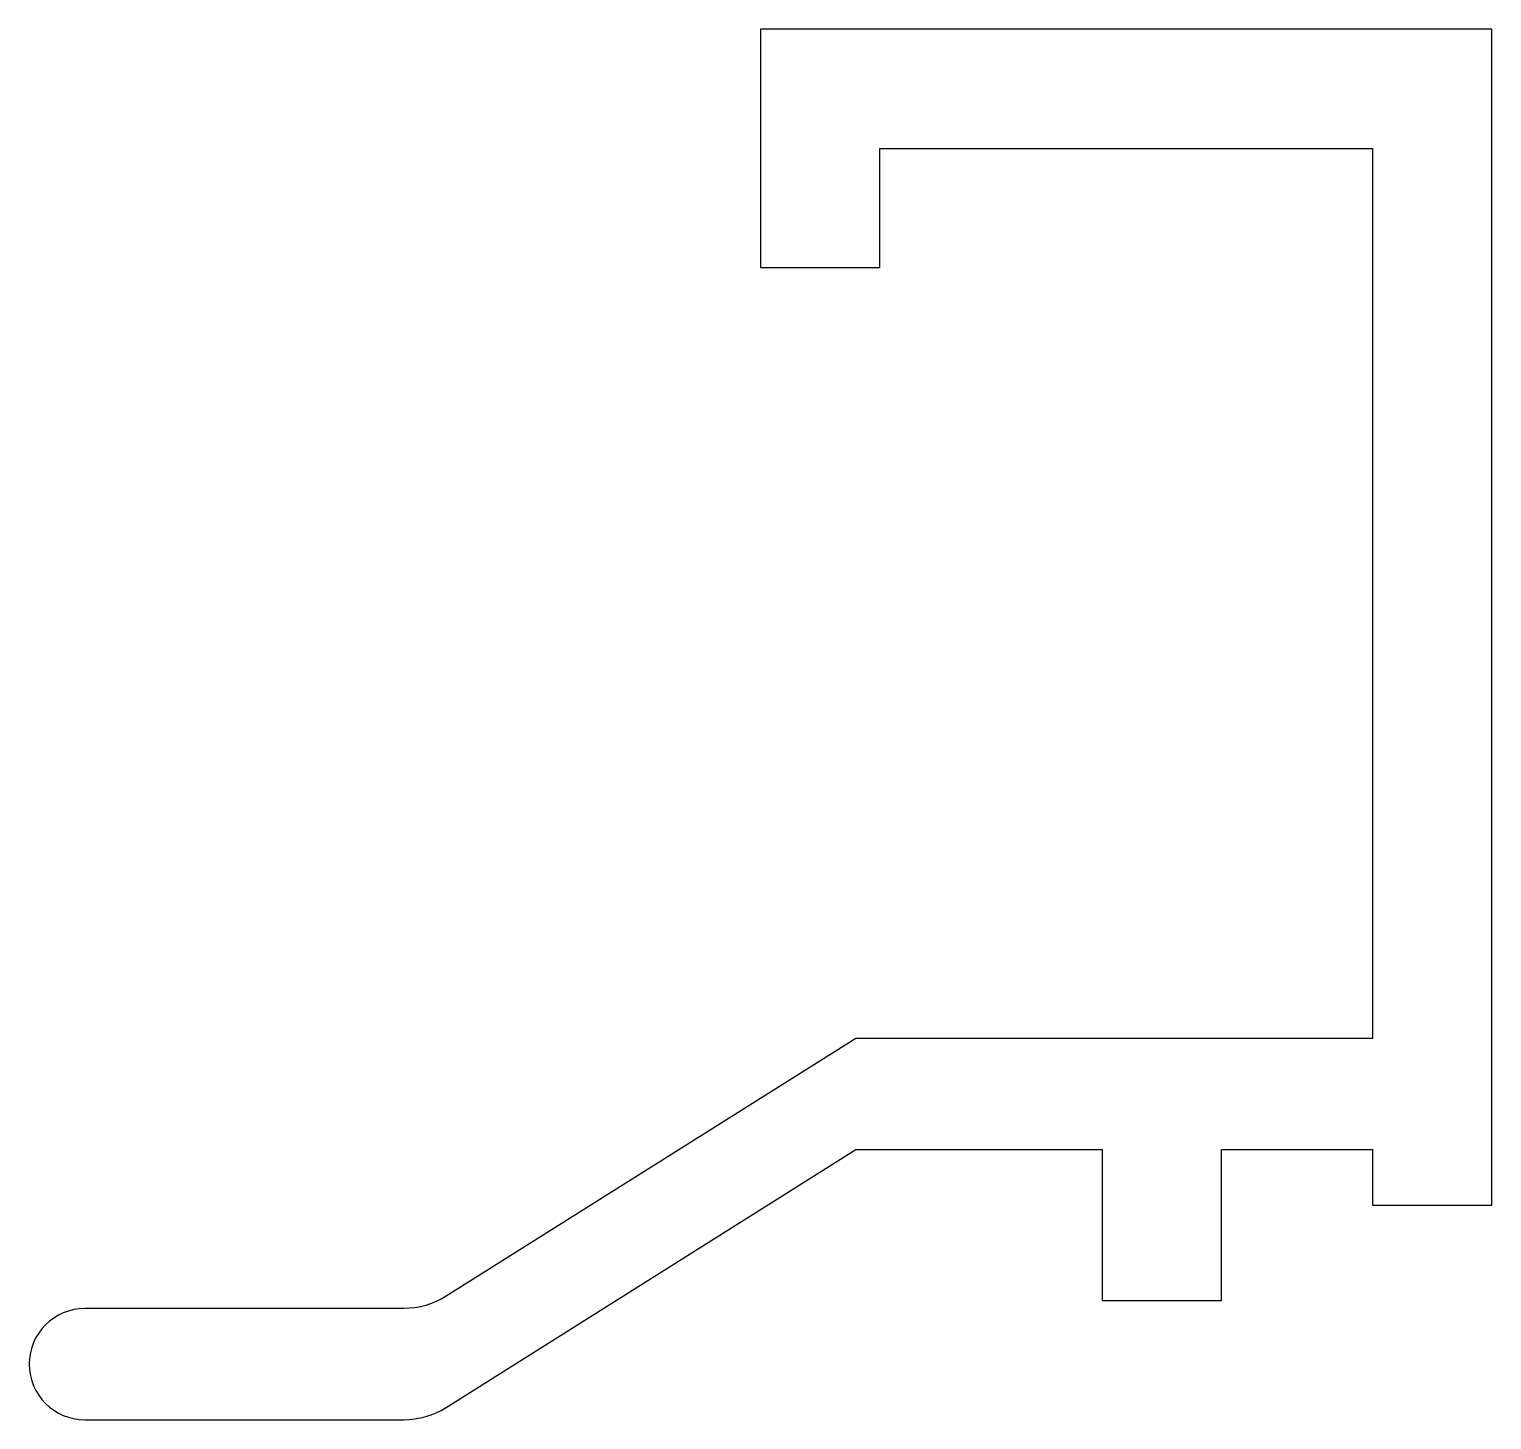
# Model space of a CAD drawing. Extents: x 259.7 to 278.1, y 254.1 to 271.6.
import ezdxf

# ---------------------------------------------------------------- set-up
doc = ezdxf.new("R2010")
doc.units = 0
doc.layers.add('ANA', color=220, linetype='CONTINUOUS')

msp = doc.modelspace()

# ---------------------------------------------------------------- linework, layer by layer
at = {"layer": 'ANA'}
msp.add_lwpolyline([(273.163, 257.546), (273.163, 255.646), (274.663, 255.646), (274.663, 257.546), (276.563, 257.546), (276.563, 256.846), (278.063, 256.846), (278.063, 271.646), (268.863, 271.646), (268.863, 268.646), (270.363, 268.646), (270.363, 270.146), (276.563, 270.146), (276.563, 258.946), (270.063, 258.946), (264.907, 255.7, -0.141412), (264.374, 255.546), (260.363, 255.546, 1), (260.363, 254.146), (264.374, 254.146, 0.141412), (264.907, 254.3), (270.063, 257.546)], format="xyb", close=True, dxfattribs=at)

doc.saveas('drawing.dxf')
